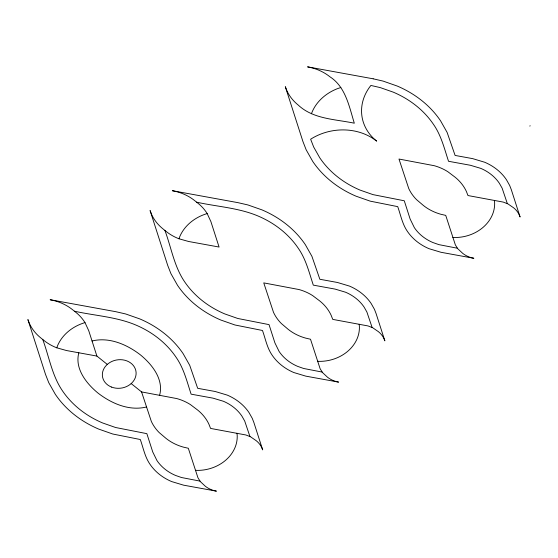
<?xml version="1.0" encoding="UTF-8"?>
<svg xmlns="http://www.w3.org/2000/svg" width="558" height="558" viewBox="0 0 558 558"><rect width="100%" height="100%" fill="white"/><g stroke="black" fill="none" stroke-linecap="round" stroke-linejoin="round"><path stroke-width="0.84" d="M78.831 352.782C74.535 368.65 86.399 383.527 97.922 393.013C111.37 403.448 129.205 411.26 146.419 406.998M159.63 395.21C163.933 379.342 152.069 364.465 140.546 354.979C127.091 344.544 109.263 336.732 92.049 340.994M56.811 347.822L57.439 346.002A41.996 35.342 -8.8 0 1 84.997 322.601A50.074 42.136 -8.8 0 0 75.818 312.313L72.512 309.669A50.074 42.136 -8.8 0 0 55.109 300.867L50.143 299.723L115.764 311.685L125.696 313.973L139.772 318.904A111.649 93.953 -8.8 0 1 183.164 353.709L189.727 365.337L197.678 388.305L215.276 391.514L227.28 395.12A55.828 46.977 -8.8 0 1 248.973 412.529L252.258 418.34L253.869 422.476L262.679 449.881L261.869 447.816A25.033 21.064 -8.8 0 0 256.213 440.694L250.507 436.768L245.862 434.975L210.568 428.418L208.95 424.282A50.074 42.136 -8.8 0 0 197.644 410.046L190.459 404.613A50.074 42.136 -8.8 0 0 176.935 398.6L141.572 391.918L131.179 383.576M178.992 238.789L179.62 236.969A41.996 35.342 -8.8 0 1 207.178 213.568A50.074 42.136 -8.8 0 0 197.999 203.279L194.7 200.636A50.074 42.136 -8.8 0 0 177.291 191.833L172.324 190.69L237.945 202.652L247.878 204.939L261.953 209.871A111.649 93.953 -8.8 0 1 305.345 244.676L311.908 256.303L319.86 279.272L337.457 282.481L349.461 286.087A55.828 46.977 -8.8 0 1 371.154 303.496L374.439 309.306L376.05 313.443L384.86 340.847L384.05 338.776A25.033 21.064 -8.8 0 0 378.394 331.661L372.688 327.734L368.043 325.942L332.749 319.385L331.131 315.249A50.074 42.136 -8.8 0 0 319.825 301.013L312.64 295.58A50.074 42.136 -8.8 0 0 299.116 289.567L263.753 282.885L273.525 312.403A50.074 42.136 -8.8 0 0 281.337 323.514L288.13 329.29A50.074 42.136 -8.8 0 0 305.54 338.085L310.506 339.236L320.118 368.705L322.489 372.535L327.42 377.145A25.033 21.064 -8.8 0 0 336.125 381.546L338.608 382.118L305.798 376.141L293.794 372.528A55.828 46.977 -8.8 0 1 272.102 355.125C267.024 347.767 265.448 338.755 262.476 330.482L234.946 324.986L220.877 320.055A111.649 93.953 -8.8 0 1 177.486 285.25L170.922 273.622L167.686 265.343L150.081 210.54L151.699 214.677A50.074 42.136 -8.8 0 0 163.006 228.913L166.305 231.563A50.074 42.136 -8.8 0 0 178.937 238.768L188.681 241.502L219.078 247.041L210.917 221.659L207.178 213.568M311.483 113.734L311.95 112.381A45.086 37.944 -8.8 0 1 337.102 88.792L340.847 87.501M529.884 126.122L530.1 125.696M452.824 237.436L454.896 237.527A37.916 31.911 -8.8 0 0 494.597 202.101L494.374 200.35M317.586 361.277L319.664 361.368A37.916 31.911 -8.8 0 0 359.359 325.942L359.143 324.198M195.405 470.31L197.483 470.401A37.916 31.911 -8.8 0 0 237.178 434.975L236.962 433.231M457.393 248.226L438.881 244.634L432.924 242.549A47.751 40.183 -8.8 0 1 414.364 227.664L410.144 219.05L404.278 200.782L372.995 194.623L360.008 190.076A103.579 87.16 -8.8 0 1 319.755 157.781L313.694 147.054L310.632 139.221A51.671 43.482 -8.8 0 1 376.65 141.118A51.671 43.482 -8.8 0 1 370.896 85.444L380.298 87.613L393.285 92.161A103.579 87.16 -8.8 0 1 433.538 124.455C441.232 135.468 444.384 148.721 448.534 161.283L470.408 165.273L480.794 168.383A47.751 40.183 -8.8 0 1 499.354 183.268L502.137 188.186L507.355 203.642M196.604 202.17C217.055 206.697 238.566 207.771 258.054 216.009A103.579 87.16 -8.8 0 1 298.307 248.296C305.993 259.31 309.153 272.562 313.296 285.131L335.177 289.114L345.562 292.225A47.751 40.183 -8.8 0 1 364.123 307.116L366.899 312.034L372.123 327.483M74.423 311.204C94.874 315.73 116.385 316.805 135.873 325.042A103.579 87.16 -8.8 0 1 176.126 357.329C183.812 368.343 186.972 381.595 191.115 394.164L212.996 398.147L223.381 401.258A47.751 40.183 -8.8 0 1 241.935 416.149L244.718 421.067L249.942 436.516M322.161 372.067L303.643 368.482L297.693 366.39A47.751 40.183 -8.8 0 1 279.133 351.505L274.913 342.898L269.04 324.623L237.764 318.472L224.776 313.917A103.579 87.16 -8.8 0 1 184.524 281.63C174.117 266.319 171.271 247.501 164.917 230.44M107.289 364.416L96.897 356.074L66.5 350.536L56.756 347.801A50.074 42.136 -8.8 0 1 44.124 340.596L40.825 337.946A50.074 42.136 -8.8 0 1 29.518 323.71L27.9 319.574L45.505 374.376L48.741 382.655L55.305 394.283A111.649 93.953 -8.8 0 0 98.696 429.088L112.765 434.019L140.295 439.516C143.267 447.788 144.843 456.8 149.914 464.158A55.828 46.977 -8.8 0 0 171.613 481.561L183.617 485.174L216.427 491.152L213.944 490.58A25.033 21.064 -8.8 0 1 205.239 486.178L200.308 481.568L197.937 477.739L188.325 448.269L183.359 447.118A50.074 42.136 -8.8 0 1 165.949 438.323L159.156 432.548A50.074 42.136 -8.8 0 1 151.344 421.436L141.572 391.918M199.973 481.101L181.462 477.515L175.512 475.43A47.751 40.183 -8.8 0 1 156.951 460.538L152.732 451.931L146.859 433.657L115.583 427.505L102.595 422.95A103.579 87.16 -8.8 0 1 62.343 390.663C51.936 375.353 49.09 356.534 42.736 339.473M84.997 322.601L88.736 330.692L96.897 356.074M373.176 78.811L307.556 66.848L312.522 67.992A50.074 42.136 -8.8 0 1 329.931 76.788C345.688 86.922 349.196 106.648 354.309 123.199C335.358 119.196 313.261 119.217 298.237 105.071A50.074 42.136 -8.8 0 1 286.931 90.828L285.312 86.692L302.924 141.502L306.154 149.774L312.717 161.401A111.649 93.953 -8.8 0 0 356.109 196.214L370.184 201.138L397.715 206.634C400.679 214.914 402.255 223.918 407.333 231.284A55.828 46.977 -8.8 0 0 429.025 248.687L441.029 252.293L473.84 258.277L471.357 257.705A25.033 21.064 -8.8 0 1 462.652 253.304L457.72 248.694L455.349 244.864L445.737 215.388L440.771 214.244A50.074 42.136 -8.8 0 1 423.369 205.449L416.568 199.666A50.074 42.136 -8.8 0 1 408.756 188.562L398.984 159.037L434.354 165.726A50.074 42.136 -8.8 0 1 447.872 171.731L455.056 177.165A50.074 42.136 -8.8 0 1 466.362 191.408L467.981 195.544L503.274 202.094L507.926 203.893L513.625 207.813A25.033 21.064 -8.8 0 1 519.282 214.935L520.091 217.006L511.288 189.601L509.67 185.465L506.385 179.648A55.828 46.977 -8.8 0 0 484.693 162.245L472.689 158.639L455.098 155.431L447.139 132.462L440.576 120.835A111.649 93.953 -8.8 0 0 397.184 86.03L383.116 81.098L373.176 78.811M111.572 387.085A16.942 14.257 -8.8 0 0 136.096 372.493A16.942 14.257 -8.8 0 0 110.031 362.407A16.942 14.257 -8.8 0 0 111.572 387.085"/></g></svg>
